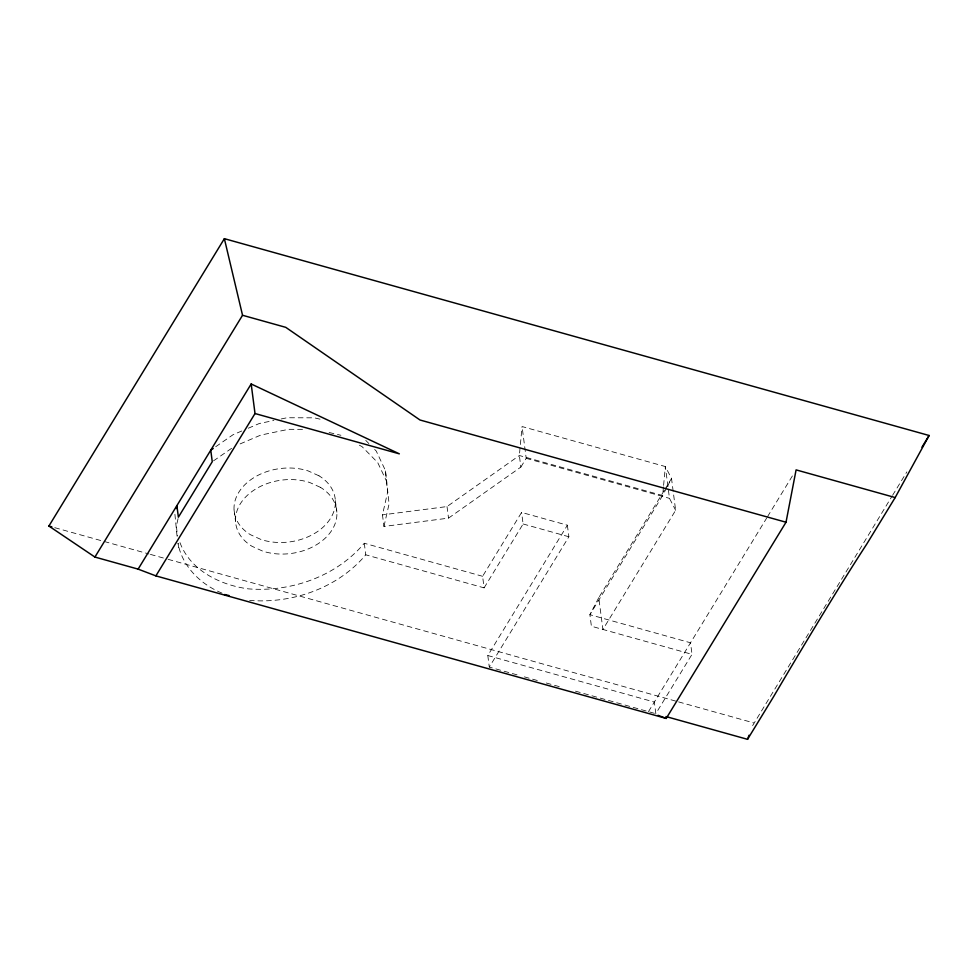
<?xml version="1.0" encoding="UTF-8"?>
<svg xmlns="http://www.w3.org/2000/svg" width="978" height="978" viewBox="0 0 978 978"><rect width="100%" height="100%" fill="white"/><g stroke="black" fill="none" stroke-linecap="round" stroke-linejoin="round"><path stroke-width="0.73" stroke-dasharray="4.89 3.67" d="M664.404 490.174L598.768 597.656L602.9 629.453L675.639 510.308L671.519 478.511L665.358 466.555L522.069 426.542L519.355 455.516L520.858 467.081L448.523 518.132L383.963 526.433L382.459 514.88L387.581 492.35L385.454 470.577L376.224 451.029L374.134 448.902M663.463 486.848L662.644 495.54L589.893 614.685L591.397 626.238L692.021 654.343L655.835 713.598L654.331 702.045L487.802 655.529L567.374 525.198L521.604 512.423L482.594 576.299L484.098 587.864L365.784 554.819C337.765 588.047 292.483 603.903 249.647 600.406M663.597 485.394L665.358 466.555L669.49 498.352L675.639 510.308M178.057 518.633L176.419 525.883L177.409 536.042M383.963 526.433L389.085 503.914L385.454 470.577M752.62 725.615L891.777 496.604M598.768 597.656L589.893 614.685L690.517 642.778L692.021 654.343M666.739 487.68L662.644 495.54L519.355 455.516L447.019 506.567L382.459 514.88M667.424 486.372L671.519 478.511L665.187 488.878M520.858 467.081L526.201 458.34L522.069 426.542M484.098 587.864L523.108 523.976L521.604 512.423M517.056 674.844L489.293 667.082L568.878 536.763L567.374 525.198M648.463 711.666L766.728 517.985M767.522 516.677L793.708 473.78M892.572 495.308L906.863 471.897M482.594 576.299L364.281 543.255C336.261 576.482 290.979 592.338 248.155 588.842C219.708 584.954 189.414 570.015 179.5 541.311M215.71 446.726L233.082 434.709L242.74 430.589M213.497 460.87L233.339 447.129M248.265 428.23L259.304 423.511L273.889 420.479M240.099 443.914L260.808 435.076L288.522 429.318L303.706 429.354M281.187 418.963L287.019 417.753L314.341 417.826L323.192 419.904M329.121 432.508L340.919 435.283M526.201 458.34L669.49 498.352M523.108 523.976L568.878 536.763M54.78 527.68L148.949 553.976M150.416 554.392L166.602 558.915M168.069 559.318L677.131 701.495M678.598 701.911L753.635 722.864M524.355 676.874L538.964 680.957M546.274 682.999L560.883 687.082M575.492 691.165L657.204 714.099M359.378 445.198L362.019 446.616L377.728 462.594L386.958 482.142M221.945 593.096C200.698 584.428 182.238 566.396 177.984 543.328M365.76 440.381L368.889 443.572M487.802 655.529L489.293 667.082M447.019 506.567L448.523 518.132M364.281 543.255L365.784 554.819M335.368 500.577L336.872 512.142M234.06 509.929L235.551 521.494M178.118 543.303L178.546 547.656M174.915 514.318L177.042 536.103M318.987 475.809L308.143 470.907A50.905 36.981 -7.4 0 0 243.192 486.469A50.905 36.981 -7.4 0 0 250.429 534.697L261.273 539.611A50.905 36.981 -7.4 0 0 326.224 524.049A50.905 36.981 -7.4 0 0 318.987 475.809M320.491 487.374L309.647 482.472A50.905 36.981 -7.4 0 0 244.696 498.022A50.905 36.981 -7.4 0 0 251.933 546.262L262.776 551.164A50.905 36.981 -7.4 0 0 327.728 535.614A50.905 36.981 -7.4 0 0 320.491 487.374"/><path stroke-width="1.47" d="M786.019 522.228L796.092 469.88L895.176 497.557L929.1 435.491L224.365 238.669L48.9 526.042L94.915 557.057L138.118 569.123L155.881 575.883L666.214 718.427L786.019 522.228L420.002 420.002L285.747 327.337L242.544 315.271L224.365 238.669M176.236 508.523L176.884 505.626L178.387 517.191L212.25 461.726L210.759 450.161L213.241 448.45M665.945 716.544L747.547 739.331L749.062 735.224M94.915 557.057L242.544 315.271M138.118 569.123L251.175 383.975L399.342 453.841L255.013 413.535L251.175 383.975M155.881 575.883L255.013 413.535M921.948 447.19L929.1 435.491M747.547 739.331L773.427 696.947A300.747 11.076 -60.1 0 1 866.899 543.866L895.176 497.557M224.585 594.502L229.011 595.553M48.9 526.042L51.846 526.861M658.023 715.297L666.214 718.427"/></g></svg>
